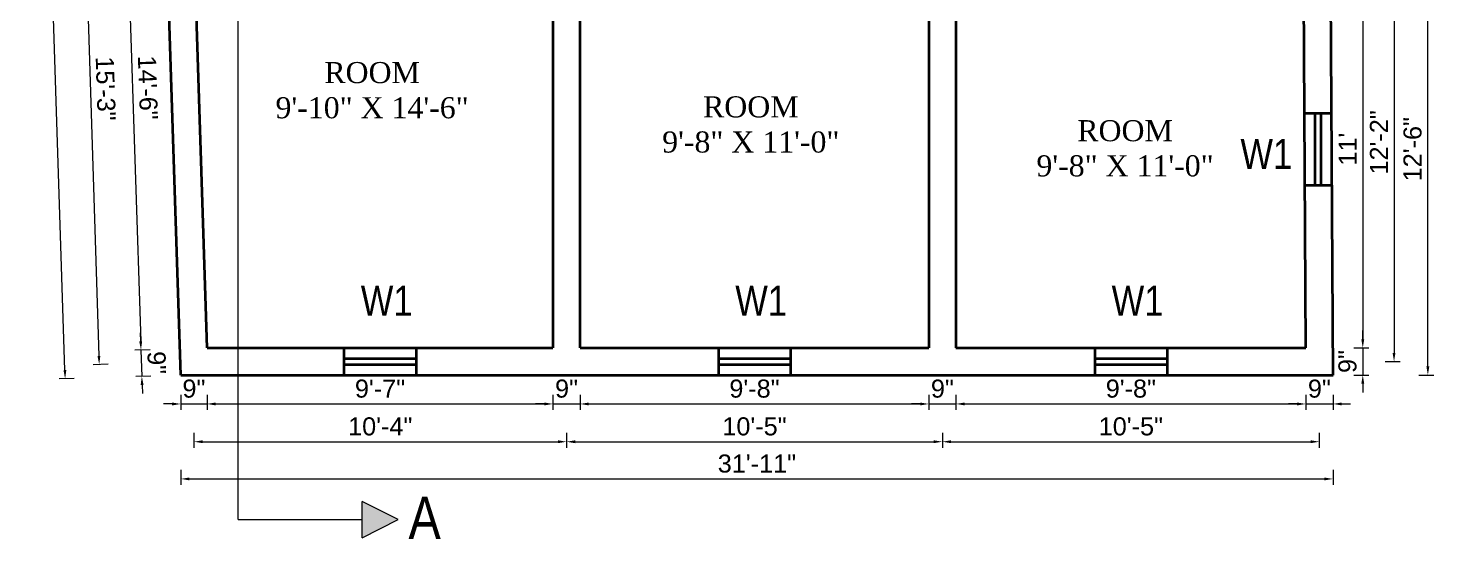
# Model space of a CAD drawing. Header units: inches. Extents: x 352731 to 371558, y -52658 to -39161.
# Drawn here: x 360277.4 to 360744.1, y -40975.9 to -40806.3 of the extents above; entities that cross this region are included whole.
import ezdxf

# ---------------------------------------------------------------- set-up
doc = ezdxf.new("R2010")
doc.units = ezdxf.units.IN
doc.header["$LTSCALE"] = 2
doc.header["$MEASUREMENT"] = 0
doc.header["$PDMODE"] = 34
doc.layers.get('0').update_dxf_attribs({"linetype": 'CONTINUOUS'})
doc.layers.get('DEFPOINTS').update_dxf_attribs({"color": 141, "linetype": 'CONTINUOUS'})
doc.layers.add('door', color=20, linetype='CONTINUOUS', lineweight=35)
doc.layers.add('steps', color=253, linetype='CONTINUOUS', lineweight=20)
doc.styles.add('Lettring Text', font='arial.ttf')
doc.styles.get("Standard").update_dxf_attribs({"font": 'ARIALN.TTF'})
doc.dimstyles.new('Copy of Standard', dxfattribs={"dimtxt": 6, "dimasz": 2.875, "dimexe": 2, "dimexo": 4, "dimgap": 2, "dimtad": 1, "dimdec": 0, "dimrnd": 1, "dimzin": 0, "dimdsep": 46, "dimlunit": 4, "dimtxsty": 'Lettring Text', "dimcen": 0.1, "dimclrd": 7, "dimclre": 7, "dimclrt": 7, "dimazin": 0, "dimtfac": 0.645, "dimtdec": 0, "dimtmove": 1, "dimatfit": 0, "dimfxl": 3, "dimfxlon": 1, "dimtfillclr": 256, "dimtolj": 1, "dimtzin": 0, "dimlwd": -1, "dimlwe": -1, "dimarcsym": 2})

# ---------------------------------------------------------------- blocks, each defined once
blk = doc.blocks.new('*D113')
at = {"layer": 'DEFPOINTS', "color": 0, "ltscale": 0.5, "transparency": 16777216}
for p in [(360336.77, -40912.47), (360328.05, -40921.47), (360336.77, -40931.06)]:
    blk.add_point(p, dxfattribs=at)
at = {"layer": 'steps', "color": 7, "ltscale": 0.5, "transparency": 16777216}
for p, q in [((360325.18, -40931.06), (360322.3, -40931.06)), ((360328.05, -40928.06), (360328.05, -40933.06)), ((360328.05, -40931.06), (360336.77, -40931.06)), ((360336.77, -40928.06), (360336.77, -40933.06)), ((360339.64, -40931.06), (360342.52, -40931.06))]:
    blk.add_line(p, q, dxfattribs=at)
for points in [[(360325.18, -40930.58), (360325.18, -40931.54), (360328.05, -40931.06)], [(360339.64, -40930.58), (360339.64, -40931.54), (360336.77, -40931.06)]]:
    blk.add_solid(points, dxfattribs=at)
at = {"layer": 'steps', "color": 7, "ltscale": 0.5, "transparency": 16777216, "insert": (360332.41, -40926), "char_height": 6, "attachment_point": 5, "style": 'Lettring Text'}
blk.add_mtext('\\A1;9"', dxfattribs=at)
blk = doc.blocks.new('*D114')
at = {"layer": 'DEFPOINTS', "color": 0, "ltscale": 0.5, "transparency": 16777216}
for p in [(360336.77, -40912.47), (360451.62, -40921.47), (360451.62, -40931.06)]:
    blk.add_point(p, dxfattribs=at)
at = {"layer": 'steps', "color": 7, "ltscale": 0.5, "transparency": 16777216}
for p, q in [((360336.77, -40928.06), (360336.77, -40933.06)), ((360339.64, -40931.06), (360448.75, -40931.06)), ((360451.62, -40928.06), (360451.62, -40933.06))]:
    blk.add_line(p, q, dxfattribs=at)
for points in [[(360339.64, -40930.58), (360339.64, -40931.54), (360336.77, -40931.06)], [(360448.75, -40930.58), (360448.75, -40931.54), (360451.62, -40931.06)]]:
    blk.add_solid(points, dxfattribs=at)
at = {"layer": 'steps', "color": 7, "ltscale": 0.5, "transparency": 16777216, "insert": (360394.2, -40926), "char_height": 6, "attachment_point": 5, "style": 'Lettring Text'}
blk.add_mtext('\\A1;9\'-7"', dxfattribs=at)
blk = doc.blocks.new('*D115')
at = {"layer": 'DEFPOINTS', "color": 0, "ltscale": 0.5, "transparency": 16777216}
for p in [(360451.62, -40921.47), (360460.62, -40921.47), (360460.62, -40931.06)]:
    blk.add_point(p, dxfattribs=at)
at = {"layer": 'steps', "color": 7, "ltscale": 0.5, "transparency": 16777216}
for p, q in [((360448.75, -40931.06), (360445.87, -40931.06)), ((360451.62, -40928.06), (360451.62, -40933.06)), ((360451.62, -40931.06), (360460.62, -40931.06)), ((360460.62, -40928.06), (360460.62, -40933.06)), ((360463.5, -40931.06), (360466.37, -40931.06))]:
    blk.add_line(p, q, dxfattribs=at)
for points in [[(360448.75, -40930.58), (360448.75, -40931.54), (360451.62, -40931.06)], [(360463.5, -40930.58), (360463.5, -40931.54), (360460.62, -40931.06)]]:
    blk.add_solid(points, dxfattribs=at)
at = {"layer": 'steps', "color": 7, "ltscale": 0.5, "transparency": 16777216, "insert": (360456.12, -40926), "char_height": 6, "attachment_point": 5, "style": 'Lettring Text'}
blk.add_mtext('\\A1;9"', dxfattribs=at)
blk = doc.blocks.new('*D116')
at = {"layer": 'DEFPOINTS', "color": 0, "ltscale": 0.5, "transparency": 16777216}
for p in [(360576.41, -40912.47), (360460.62, -40921.47), (360576.41, -40931.06)]:
    blk.add_point(p, dxfattribs=at)
at = {"layer": 'steps', "color": 7, "ltscale": 0.5, "transparency": 16777216}
for p, q in [((360460.62, -40928.06), (360460.62, -40933.06)), ((360463.5, -40931.06), (360573.54, -40931.06)), ((360576.41, -40928.06), (360576.41, -40933.06))]:
    blk.add_line(p, q, dxfattribs=at)
for points in [[(360463.5, -40930.58), (360463.5, -40931.54), (360460.62, -40931.06)], [(360573.54, -40930.58), (360573.54, -40931.54), (360576.41, -40931.06)]]:
    blk.add_solid(points, dxfattribs=at)
at = {"layer": 'steps', "color": 7, "ltscale": 0.5, "transparency": 16777216, "insert": (360518.52, -40926), "char_height": 6, "attachment_point": 5, "style": 'Lettring Text'}
blk.add_mtext('\\A1;9\'-8"', dxfattribs=at)
blk = doc.blocks.new('*D117')
at = {"layer": 'DEFPOINTS', "color": 0, "ltscale": 0.5, "transparency": 16777216}
for p in [(360576.41, -40912.47), (360585.41, -40921.47), (360585.41, -40931.06)]:
    blk.add_point(p, dxfattribs=at)
at = {"layer": 'steps', "color": 7, "ltscale": 0.5, "transparency": 16777216}
for p, q in [((360573.54, -40931.06), (360570.66, -40931.06)), ((360576.41, -40928.06), (360576.41, -40933.06)), ((360576.41, -40931.06), (360585.41, -40931.06)), ((360585.41, -40928.06), (360585.41, -40933.06)), ((360588.29, -40931.06), (360591.16, -40931.06))]:
    blk.add_line(p, q, dxfattribs=at)
for points in [[(360573.54, -40930.58), (360573.54, -40931.54), (360576.41, -40931.06)], [(360588.29, -40930.58), (360588.29, -40931.54), (360585.41, -40931.06)]]:
    blk.add_solid(points, dxfattribs=at)
at = {"layer": 'steps', "color": 7, "ltscale": 0.5, "transparency": 16777216, "insert": (360580.91, -40926), "char_height": 6, "attachment_point": 5, "style": 'Lettring Text'}
blk.add_mtext('\\A1;9"', dxfattribs=at)
blk = doc.blocks.new('*D118')
at = {"layer": 'DEFPOINTS', "color": 0, "ltscale": 0.5, "transparency": 16777216}
for p in [(360701.55, -40912.47), (360585.41, -40921.47), (360701.55, -40931.06)]:
    blk.add_point(p, dxfattribs=at)
at = {"layer": 'steps', "color": 7, "ltscale": 0.5, "transparency": 16777216}
for p, q in [((360585.41, -40928.06), (360585.41, -40933.06)), ((360588.29, -40931.06), (360698.67, -40931.06)), ((360701.55, -40928.06), (360701.55, -40933.06))]:
    blk.add_line(p, q, dxfattribs=at)
for points in [[(360588.29, -40930.58), (360588.29, -40931.54), (360585.41, -40931.06)], [(360698.67, -40930.58), (360698.67, -40931.54), (360701.55, -40931.06)]]:
    blk.add_solid(points, dxfattribs=at)
at = {"layer": 'steps', "color": 7, "ltscale": 0.5, "transparency": 16777216, "insert": (360643.48, -40926), "char_height": 6, "attachment_point": 5, "style": 'Lettring Text'}
blk.add_mtext('\\A1;9\'-8"', dxfattribs=at)
blk = doc.blocks.new('*D119')
at = {"layer": 'DEFPOINTS', "color": 0, "ltscale": 0.5, "transparency": 16777216}
for p in [(360701.55, -40912.47), (360710.61, -40921.47), (360710.61, -40931.06)]:
    blk.add_point(p, dxfattribs=at)
at = {"layer": 'steps', "color": 7, "ltscale": 0.5, "transparency": 16777216}
for p, q in [((360698.67, -40931.06), (360695.8, -40931.06)), ((360701.55, -40928.06), (360701.55, -40933.06)), ((360701.55, -40931.06), (360710.61, -40931.06)), ((360710.61, -40928.06), (360710.61, -40933.06)), ((360713.48, -40931.06), (360716.36, -40931.06))]:
    blk.add_line(p, q, dxfattribs=at)
for points in [[(360698.67, -40930.58), (360698.67, -40931.54), (360701.55, -40931.06)], [(360713.48, -40930.58), (360713.48, -40931.54), (360710.61, -40931.06)]]:
    blk.add_solid(points, dxfattribs=at)
at = {"layer": 'steps', "color": 7, "ltscale": 0.5, "transparency": 16777216, "insert": (360706.08, -40926), "char_height": 6, "attachment_point": 5, "style": 'Lettring Text'}
blk.add_mtext('\\A1;9"', dxfattribs=at)
blk = doc.blocks.new('*D120')
at = {"layer": 'DEFPOINTS', "color": 0, "ltscale": 0.5, "transparency": 16777216}
for p in [(360332.41, -40916.97), (360456.12, -40916.97), (360456.12, -40943.6)]:
    blk.add_point(p, dxfattribs=at)
at = {"layer": 'steps', "color": 7, "ltscale": 0.5, "transparency": 16777216}
for p, q in [((360332.41, -40940.6), (360332.41, -40945.6)), ((360456.12, -40940.6), (360456.12, -40945.6)), ((360335.28, -40943.6), (360453.25, -40943.6))]:
    blk.add_line(p, q, dxfattribs=at)
for points in [[(360335.28, -40943.12), (360335.28, -40944.08), (360332.41, -40943.6)], [(360453.25, -40943.12), (360453.25, -40944.08), (360456.12, -40943.6)]]:
    blk.add_solid(points, dxfattribs=at)
at = {"layer": 'steps', "color": 7, "ltscale": 0.5, "transparency": 16777216, "insert": (360394.27, -40938.54), "char_height": 6, "attachment_point": 5, "style": 'Lettring Text'}
blk.add_mtext('\\A1;10\'-4"', dxfattribs=at)
blk = doc.blocks.new('*D121')
at = {"layer": 'DEFPOINTS', "color": 0, "ltscale": 0.5, "transparency": 16777216}
for p in [(360456.12, -40916.97), (360580.91, -40916.97), (360580.91, -40943.6)]:
    blk.add_point(p, dxfattribs=at)
at = {"layer": 'steps', "color": 7, "ltscale": 0.5, "transparency": 16777216}
for p, q in [((360456.12, -40940.6), (360456.12, -40945.6)), ((360580.91, -40940.6), (360580.91, -40945.6)), ((360459, -40943.6), (360578.04, -40943.6))]:
    blk.add_line(p, q, dxfattribs=at)
for points in [[(360459, -40943.12), (360459, -40944.08), (360456.12, -40943.6)], [(360578.04, -40943.12), (360578.04, -40944.08), (360580.91, -40943.6)]]:
    blk.add_solid(points, dxfattribs=at)
at = {"layer": 'steps', "color": 7, "ltscale": 0.5, "transparency": 16777216, "insert": (360518.52, -40938.54), "char_height": 6, "attachment_point": 5, "style": 'Lettring Text'}
blk.add_mtext('\\A1;10\'-5"', dxfattribs=at)
blk = doc.blocks.new('*D122')
at = {"layer": 'DEFPOINTS', "color": 0, "ltscale": 0.5, "transparency": 16777216}
for p in [(360580.91, -40916.97), (360706.05, -40916.97), (360706.05, -40943.6)]:
    blk.add_point(p, dxfattribs=at)
at = {"layer": 'steps', "color": 7, "ltscale": 0.5, "transparency": 16777216}
for p, q in [((360580.91, -40940.6), (360580.91, -40945.6)), ((360706.05, -40940.6), (360706.05, -40945.6)), ((360583.79, -40943.6), (360703.18, -40943.6))]:
    blk.add_line(p, q, dxfattribs=at)
for points in [[(360583.79, -40943.12), (360583.79, -40944.08), (360580.91, -40943.6)], [(360703.18, -40943.12), (360703.18, -40944.08), (360706.05, -40943.6)]]:
    blk.add_solid(points, dxfattribs=at)
at = {"layer": 'steps', "color": 7, "ltscale": 0.5, "transparency": 16777216, "insert": (360643.48, -40938.54), "char_height": 6, "attachment_point": 5, "style": 'Lettring Text'}
blk.add_mtext('\\A1;10\'-5"', dxfattribs=at)
blk = doc.blocks.new('*D123')
at = {"layer": 'DEFPOINTS', "color": 0, "ltscale": 0.5, "transparency": 16777216}
for p in [(360328.05, -40921.47), (360710.61, -40921.47), (360710.61, -40955.95)]:
    blk.add_point(p, dxfattribs=at)
at = {"layer": 'steps', "color": 7, "ltscale": 0.5, "transparency": 16777216}
for p, q in [((360328.05, -40952.95), (360328.05, -40957.95)), ((360710.61, -40952.95), (360710.61, -40957.95)), ((360330.93, -40955.95), (360707.73, -40955.95))]:
    blk.add_line(p, q, dxfattribs=at)
for points in [[(360330.93, -40955.47), (360330.93, -40956.43), (360328.05, -40955.95)], [(360707.73, -40955.47), (360707.73, -40956.43), (360710.61, -40955.95)]]:
    blk.add_solid(points, dxfattribs=at)
at = {"layer": 'steps', "color": 7, "ltscale": 0.5, "transparency": 16777216, "insert": (360519.33, -40950.88), "char_height": 6, "attachment_point": 5, "style": 'Lettring Text'}
blk.add_mtext('\\A1;31\'-11"', dxfattribs=at)
blk = doc.blocks.new('*D127')
at = {"layer": 'DEFPOINTS', "color": 0, "ltscale": 0.5, "transparency": 16777216}
for p in [(360331.18, -40738.47), (360336.77, -40912.47), (360314.83, -40913.18)]:
    blk.add_point(p, dxfattribs=at)
at = {"layer": 'steps', "color": 7, "ltscale": 0.5, "transparency": 16777216}
for p, q in [((360312.24, -40739.08), (360307.24, -40739.24)), ((360309.34, -40742.05), (360314.74, -40910.31)), ((360317.83, -40913.08), (360312.83, -40913.24))]:
    blk.add_line(p, q, dxfattribs=at)
for points in [[(360309.81, -40742.04), (360308.86, -40742.07), (360309.24, -40739.18)], [(360315.21, -40910.29), (360314.26, -40910.32), (360314.83, -40913.18)]]:
    blk.add_solid(points, dxfattribs=at)
at = {"layer": 'steps', "color": 7, "ltscale": 0.5, "transparency": 16777216, "insert": (360317.1, -40826.02), "char_height": 6, "attachment_point": 5, "rotation": 271.8384, "style": 'Lettring Text'}
blk.add_mtext('\\A1;14\'-6"', dxfattribs=at)
blk = doc.blocks.new('*D128')
at = {"layer": 'DEFPOINTS', "color": 0, "ltscale": 0.5, "transparency": 16777216}
for p in [(360336.77, -40912.47), (360315.11, -40921.89), (360328.05, -40921.47)]:
    blk.add_point(p, dxfattribs=at)
at = {"layer": 'steps', "color": 7, "ltscale": 0.5, "transparency": 16777216}
for p, q in [((360314.74, -40910.31), (360314.64, -40907.43)), ((360317.83, -40913.08), (360312.83, -40913.24)), ((360314.83, -40913.18), (360315.11, -40921.89)), ((360318.11, -40921.79), (360313.11, -40921.95)), ((360315.2, -40924.76), (360315.29, -40927.64))]:
    blk.add_line(p, q, dxfattribs=at)
for points in [[(360315.21, -40910.29), (360314.26, -40910.32), (360314.83, -40913.18)], [(360315.68, -40924.75), (360314.72, -40924.78), (360315.11, -40921.89)]]:
    blk.add_solid(points, dxfattribs=at)
at = {"layer": 'steps', "color": 7, "ltscale": 0.5, "transparency": 16777216, "insert": (360320.03, -40917.37), "char_height": 6, "attachment_point": 5, "rotation": 271.8384, "style": 'Lettring Text'}
blk.add_mtext('\\A1;9"', dxfattribs=at)
blk = doc.blocks.new('*D130')
at = {"layer": 'DEFPOINTS', "color": 0, "ltscale": 0.5, "transparency": 16777216}
for p in [(360326.53, -40733.97), (360332.41, -40916.97), (360300.96, -40917.98)]:
    blk.add_point(p, dxfattribs=at)
at = {"layer": 'steps', "color": 7, "ltscale": 0.5, "transparency": 16777216}
for p, q in [((360298.09, -40734.89), (360293.09, -40735.05)), ((360295.18, -40737.86), (360300.87, -40915.11)), ((360303.96, -40917.89), (360298.96, -40918.05))]:
    blk.add_line(p, q, dxfattribs=at)
for points in [[(360295.66, -40737.84), (360294.7, -40737.87), (360295.09, -40734.98)], [(360301.35, -40915.1), (360300.39, -40915.13), (360300.96, -40917.98)]]:
    blk.add_solid(points, dxfattribs=at)
at = {"layer": 'steps', "color": 7, "ltscale": 0.5, "transparency": 16777216, "insert": (360303.09, -40826.32), "char_height": 6, "attachment_point": 5, "rotation": 271.8384, "style": 'Lettring Text'}
blk.add_mtext('\\A1;15\'-3"', dxfattribs=at)
blk = doc.blocks.new('*D131')
at = {"layer": 'DEFPOINTS', "color": 0, "ltscale": 0.5, "transparency": 16777216}
for p in [(360279.36, -40601.71), (360317.75, -40600.47), (360328.05, -40921.47)]:
    blk.add_point(p, dxfattribs=at)
at = {"layer": 'steps', "color": 7, "ltscale": 0.5, "transparency": 16777216}
for p, q in [((360282.36, -40601.61), (360277.36, -40601.77)), ((360289.57, -40919.83), (360279.45, -40604.58)), ((360292.66, -40922.61), (360287.66, -40922.77))]:
    blk.add_line(p, q, dxfattribs=at)
for points in [[(360279.93, -40604.57), (360278.97, -40604.6), (360279.36, -40601.71)], [(360290.05, -40919.82), (360289.09, -40919.85), (360289.66, -40922.71)]]:
    blk.add_solid(points, dxfattribs=at)
at = {"layer": 'steps', "color": 7, "ltscale": 0.5, "transparency": 16777216, "insert": (360289.57, -40762.04), "char_height": 6, "attachment_point": 5, "rotation": 271.8384, "style": 'Lettring Text'}
blk.add_mtext('\\A1;26\'-9"', dxfattribs=at)
blk = doc.blocks.new('*D132')
at = {"layer": 'DEFPOINTS', "color": 0, "ltscale": 0.5, "transparency": 16777216}
for p in [(360709.72, -40771.47), (360706.05, -40916.97), (360730.86, -40916.97)]:
    blk.add_point(p, dxfattribs=at)
at = {"layer": 'steps', "color": 7, "ltscale": 0.5, "transparency": 16777216}
for p, q in [((360727.86, -40771.47), (360732.86, -40771.47)), ((360730.86, -40774.35), (360730.86, -40914.1)), ((360727.86, -40916.97), (360732.86, -40916.97))]:
    blk.add_line(p, q, dxfattribs=at)
for points in [[(360730.38, -40774.35), (360731.33, -40774.35), (360730.86, -40771.47)], [(360730.38, -40914.1), (360731.33, -40914.1), (360730.86, -40916.97)]]:
    blk.add_solid(points, dxfattribs=at)
at = {"layer": 'steps', "color": 7, "ltscale": 0.5, "transparency": 16777216, "insert": (360725.84, -40844.22), "char_height": 6, "attachment_point": 5, "rotation": 90, "style": 'Lettring Text'}
blk.add_mtext('\\A1;12\'-2"', dxfattribs=at)
blk = doc.blocks.new('*D133')
at = {"layer": 'DEFPOINTS', "color": 0, "ltscale": 0.5, "transparency": 16777216}
for p in [(360700.7, -40780.47), (360701.55, -40912.47), (360720.48, -40912.47)]:
    blk.add_point(p, dxfattribs=at)
at = {"layer": 'steps', "color": 7, "ltscale": 0.5, "transparency": 16777216}
for p, q in [((360717.48, -40780.47), (360722.48, -40780.47)), ((360720.48, -40783.35), (360720.48, -40909.6)), ((360717.48, -40912.47), (360722.48, -40912.47))]:
    blk.add_line(p, q, dxfattribs=at)
for points in [[(360720, -40783.35), (360720.96, -40783.35), (360720.48, -40780.47)], [(360720, -40909.6), (360720.96, -40909.6), (360720.48, -40912.47)]]:
    blk.add_solid(points, dxfattribs=at)
at = {"layer": 'steps', "color": 7, "ltscale": 0.5, "transparency": 16777216, "insert": (360715.47, -40846.47), "char_height": 6, "attachment_point": 5, "rotation": 90, "style": 'Lettring Text'}
blk.add_mtext("\\A1;11'", dxfattribs=at)
blk = doc.blocks.new('*D135')
at = {"layer": 'DEFPOINTS', "color": 0, "ltscale": 0.5, "transparency": 16777216}
for p in [(360701.55, -40912.47), (360710.61, -40921.47), (360720.48, -40921.47)]:
    blk.add_point(p, dxfattribs=at)
at = {"layer": 'steps', "color": 7, "ltscale": 0.5, "transparency": 16777216}
for p, q in [((360720.48, -40909.6), (360720.48, -40906.72)), ((360717.48, -40912.47), (360722.48, -40912.47)), ((360720.48, -40912.47), (360720.48, -40921.47)), ((360717.48, -40921.47), (360722.48, -40921.47)), ((360720.48, -40924.35), (360720.48, -40927.22))]:
    blk.add_line(p, q, dxfattribs=at)
for points in [[(360720, -40909.6), (360720.96, -40909.6), (360720.48, -40912.47)], [(360720, -40924.35), (360720.96, -40924.35), (360720.48, -40921.47)]]:
    blk.add_solid(points, dxfattribs=at)
at = {"layer": 'steps', "color": 7, "ltscale": 0.5, "transparency": 16777216, "insert": (360715.42, -40916.97), "char_height": 6, "attachment_point": 5, "rotation": 90, "style": 'Lettring Text'}
blk.add_mtext('\\A1;9"', dxfattribs=at)
blk = doc.blocks.new('*D136')
at = {"layer": 'DEFPOINTS', "color": 0, "ltscale": 0.5, "transparency": 16777216}
for p in [(360709.72, -40771.47), (360742.08, -40771.47), (360710.61, -40921.47)]:
    blk.add_point(p, dxfattribs=at)
at = {"layer": 'steps', "color": 7, "ltscale": 0.5, "transparency": 16777216}
for p, q in [((360739.08, -40771.47), (360744.08, -40771.47)), ((360742.08, -40918.6), (360742.08, -40774.35)), ((360739.08, -40921.47), (360744.08, -40921.47))]:
    blk.add_line(p, q, dxfattribs=at)
for points in [[(360741.6, -40774.35), (360742.56, -40774.35), (360742.08, -40771.47)], [(360741.6, -40918.6), (360742.56, -40918.6), (360742.08, -40921.47)]]:
    blk.add_solid(points, dxfattribs=at)
at = {"layer": 'steps', "color": 7, "ltscale": 0.5, "transparency": 16777216, "insert": (360737.02, -40846.47), "char_height": 6, "attachment_point": 5, "rotation": 90, "style": 'Lettring Text'}
blk.add_mtext('\\A1;12\'-6"', dxfattribs=at)

msp = doc.modelspace()

# ---------------------------------------------------------------- hatches: boundary and pattern name
at = {"linetype": 'ByBlock', "lineweight": 5}
msp.add_hatch(color=7, dxfattribs=at).paths.add_polyline_path([(360400.24, -40969.47), (360388.24, -40975.47), (360388.24, -40963.47)])

# ---------------------------------------------------------------- linework, layer by layer
at = {"color": 7, "linetype": 'ByBlock', "lineweight": 5}
for p, q in [((360347.07, -40969.47), (360347.07, -40552.56)), ((360388.24, -40975.47), (360388.24, -40963.47)), ((360400.24, -40969.47), (360388.24, -40963.47)), ((360347.07, -40969.47), (360388.24, -40969.47)), ((360388.24, -40975.47), (360400.24, -40969.47))]:
    msp.add_line(p, q, dxfattribs=at)
at = {"layer": 'door', "ltscale": 0.5}
for p, q in [((360328.05, -40921.47), (360317.75, -40600.47)), ((360336.77, -40912.47), (360331.18, -40738.47)), ((360451.62, -40771.47), (360451.62, -40912.47)), ((360710.61, -40921.47), (360709.72, -40771.47)), ((360460.62, -40912.47), (360460.62, -40780.47)), ((360576.41, -40780.47), (360576.41, -40912.47)), ((360585.41, -40780.47), (360585.41, -40912.47)), ((360701.55, -40912.47), (360700.77, -40780.47)), ((360701.16, -40834.47), (360710.09, -40834.47)), ((360704.7, -40858.48), (360704.63, -40834.48)), ((360706.7, -40858.47), (360706.63, -40834.47)), ((360701.16, -40858.47), (360710.23, -40858.47)), ((360336.77, -40912.47), (360451.62, -40912.47)), ((360382.2, -40912.47), (360382.2, -40921.47)), ((360406.2, -40912.47), (360406.2, -40921.47)), ((360460.62, -40912.47), (360576.41, -40912.47)), ((360506.52, -40912.47), (360506.52, -40921.47)), ((360530.52, -40912.47), (360530.52, -40921.47)), ((360585.41, -40912.47), (360701.55, -40912.47)), ((360631.48, -40912.47), (360631.48, -40921.47)), ((360655.48, -40912.47), (360655.48, -40921.47)), ((360710.55, -40912.47), (360710.61, -40912.47)), ((360382.2, -40915.97), (360406.2, -40915.97)), ((360506.52, -40915.97), (360530.52, -40915.97)), ((360631.48, -40915.97), (360655.48, -40915.97)), ((360328.05, -40921.47), (360710.61, -40921.47)), ((360382.2, -40917.97), (360406.2, -40917.97)), ((360506.52, -40917.97), (360530.52, -40917.97)), ((360631.48, -40917.97), (360655.48, -40917.97)), ((360701.61, -40921.53), (360701.61, -40921.47))]:
    msp.add_line(p, q, dxfattribs=at)

# ---------------------------------------------------------------- texts
at = {"color": 7, "linetype": 'ByBlock', "lineweight": 5}
for s, insert, char_height, width, attachment_point in [('W1', (360679.86, -40843.06), 10, 44.1664, 1), ('W1', (360387.82, -40891.79), 10, 44.1664, 1), ('W1', (360512.14, -40891.79), 10, 44.1664, 1), ('W1', (360637.1, -40891.79), 10, 44.1664, 1), ('A', (360414.35, -40961.86), 14, 26.5803, 3)]:
    msp.add_mtext(s, dxfattribs=dict(at, insert=insert, char_height=char_height, width=width, attachment_point=attachment_point))
at = {"layer": 'steps', "color": 7, "ltscale": 0.3, "char_height": 7, "width": 70.3269, "attachment_point": 2}
for s, insert in [('{\\fTimes New Roman|b0|i0|c0|p18;ROOM \\P9\'-10" X 14\'-6"}', (360391.57, -40817.54)), ('{\\fTimes New Roman|b0|i0|c0|p18;ROOM \\P9\'-8" X 11\'-0"}', (360517.3, -40828.92)), ('{\\fTimes New Roman|b0|i0|c0|p18;ROOM \\P9\'-8" X 11\'-0"}', (360641.55, -40836.83))]:
    msp.add_mtext(s, dxfattribs=dict(at, insert=insert))

# ---------------------------------------------------------------- dimensions: what is measured, and where the dimension line sits
at = {"layer": 'steps', "ltscale": 0.5}
dim = msp.add_aligned_dim(p1=(360328.05, -40921.47), p2=(360317.75, -40600.47), distance=38.41, dimstyle='Copy of Standard', dxfattribs=at)
dim.commit()
dim.dimension.update_dxf_attribs({"geometry": '*D131', "text_midpoint": (360289.57, -40762.04)})
for base, p1, p2, angle, picture, middle in [((360300.96, -40917.98), (360326.53, -40733.97), (360332.41, -40916.97), 91.8384, '*D130', (360303.09, -40826.32)), ((360314.83, -40913.18), (360331.18, -40738.47), (360336.77, -40912.47), 91.8384, '*D127', (360317.1, -40826.02)), ((360730.85581013, -40916.97496719), (360709.71620815, -40771.47496719), (360706.05104964, -40916.97496719), 90, '*D132', (360725.84353182, -40844.22496719)), ((360742.08, -40771.47), (360710.61, -40921.47), (360709.72, -40771.47), 90, '*D136', (360737.02, -40846.47)), ((360720.48, -40912.47), (360700.7, -40780.47), (360701.55, -40912.47), 90, '*D133', (360715.47, -40846.47))]:
    dim = msp.add_linear_dim(base=base, p1=p1, p2=p2, angle=angle, dimstyle='Copy of Standard', dxfattribs=at)
    dim.commit()
    dim.dimension.update_dxf_attribs({"geometry": picture, "text_midpoint": middle})
for base, p1, p2, angle, picture, middle in [((360315.11, -40921.89), (360336.77, -40912.47), (360328.05, -40921.47), 91.8384, '*D128', (360314.97, -40917.53)), ((360720.48, -40921.47), (360701.55, -40912.47), (360710.61, -40921.47), 90, '*D135', (360720.48, -40916.97))]:
    dim = msp.add_linear_dim(base=base, p1=p1, p2=p2, angle=angle, dimstyle='Copy of Standard', dxfattribs=at)
    dim.commit()
    dim.dimension.update_dxf_attribs({"geometry": picture, "text_midpoint": middle, "dimtype": 160})
for base, p1, p2, picture, middle in [((360336.77, -40931.06), (360328.05, -40921.47), (360336.77, -40912.47), '*D113', (360332.41, -40931.06)), ((360585.41, -40931.06), (360576.41, -40912.47), (360585.41, -40921.47), '*D117', (360580.91, -40931.06)), ((360710.61, -40931.06), (360701.55, -40912.47), (360710.61, -40921.47), '*D119', (360706.08, -40931.06)), ((360460.62, -40931.06), (360451.62, -40921.47), (360460.62, -40921.47), '*D115', (360456.12, -40931.06))]:
    dim = msp.add_linear_dim(base=base, p1=p1, p2=p2, dimstyle='Copy of Standard', dxfattribs=at)
    dim.commit()
    dim.dimension.update_dxf_attribs({"geometry": picture, "text_midpoint": middle, "dimtype": 160})
for base, p1, p2, picture, middle in [((360451.62, -40931.06), (360336.77, -40912.47), (360451.62, -40921.47), '*D114', (360394.2, -40926)), ((360576.41, -40931.06), (360460.62, -40921.47), (360576.41, -40912.47), '*D116', (360518.52, -40926)), ((360701.55, -40931.06), (360585.41, -40921.47), (360701.55, -40912.47), '*D118', (360643.48, -40926)), ((360456.12, -40943.6), (360332.41, -40916.97), (360456.12, -40916.97), '*D120', (360394.27, -40938.54)), ((360580.91, -40943.6), (360456.12, -40916.97), (360580.91, -40916.97), '*D121', (360518.52, -40938.54)), ((360706.05, -40943.6), (360580.91, -40916.97), (360706.05, -40916.97), '*D122', (360643.48, -40938.54)), ((360710.61, -40955.95), (360328.05, -40921.47), (360710.61, -40921.47), '*D123', (360519.33, -40950.88))]:
    dim = msp.add_linear_dim(base=base, p1=p1, p2=p2, dimstyle='Copy of Standard', dxfattribs=at)
    dim.commit()
    dim.dimension.update_dxf_attribs({"geometry": picture, "text_midpoint": middle})

doc.saveas('drawing.dxf')
